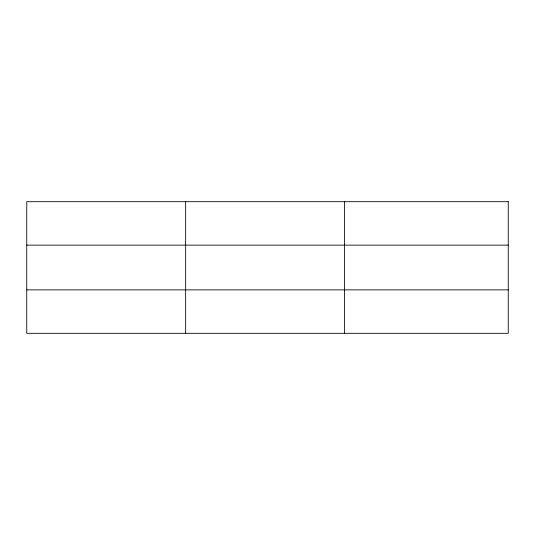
<?xml version="1.0" encoding="UTF-8"?>
<svg xmlns="http://www.w3.org/2000/svg" width="535" height="535" viewBox="0 0 535 535"><rect width="100%" height="100%" fill="white"/><g stroke="black" fill="none" stroke-linecap="round" stroke-linejoin="round"><path stroke-width="0.8" d="M185.645 333.312L185.645 201.688M344.54 333.312L344.54 201.688M26.75 245.124L508.25 245.124M26.75 289.876L508.25 289.876M508.25 201.688L508.25 333.312L26.75 333.312L26.75 201.688L508.25 201.688"/></g></svg>
